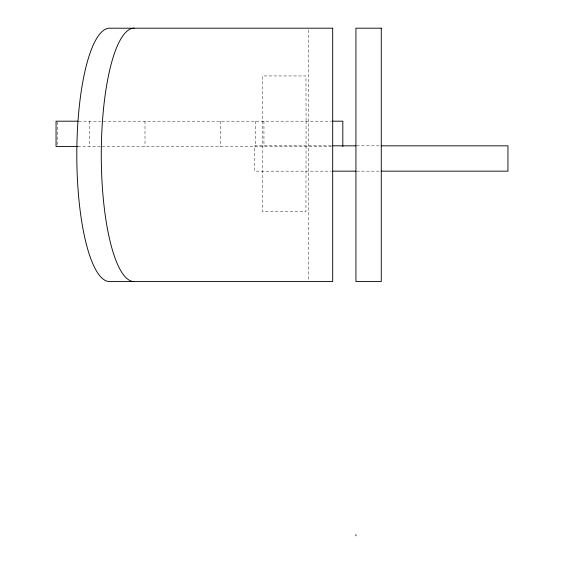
<?xml version="1.0" encoding="UTF-8"?>
<svg xmlns="http://www.w3.org/2000/svg" width="564" height="564" viewBox="0 0 564 564"><rect width="100%" height="100%" fill="white"/><g stroke="black" fill="none" stroke-linecap="round" stroke-linejoin="round"><path stroke-width="0.42" stroke-dasharray="2.82 2.11" d="M78.678 121.189L331.449 121.189M331.131 145.822L254.597 145.822L254.597 171.16L331.131 171.16M356.638 145.822L380.39 145.822M77.818 146.52L101.555 146.52M102.133 146.52L331.449 146.52M356.638 171.16L380.39 171.16M308.212 29.962L308.212 280.668M263.945 121.189L263.945 146.52M255.414 121.189L255.414 146.52M220.517 121.189L220.517 146.52M144.997 121.189L144.997 146.52M89.584 121.189L89.584 146.52M57.599 122.064L57.599 145.646M306.076 121.189L305.956 211.669L262.521 211.669L262.521 75.95L305.956 75.95L306.076 121.189"/><path stroke-width="0.85" d="M77.825 121.189L56.055 121.189L56.055 146.52L77.825 146.52M332.259 121.189L342.813 121.189L342.813 146.52M332.887 145.822L355.757 145.822M381.271 145.822L507.945 145.822L507.945 171.16L381.271 171.16M332.887 171.16L355.757 171.16M355.933 534.587L355.933 535.8M134.063 281.549A126.674 32.782 -90 0 1 101.273 154.874A126.674 32.782 -90 0 1 134.063 28.2M332.682 28.2L109.592 28.2A126.674 32.782 -90 0 0 76.803 154.874A126.674 32.782 -90 0 0 109.592 281.549L332.682 281.549L332.682 28.2M381.271 28.2L355.933 28.2L355.933 281.549L381.271 281.549L381.271 28.2"/></g></svg>
